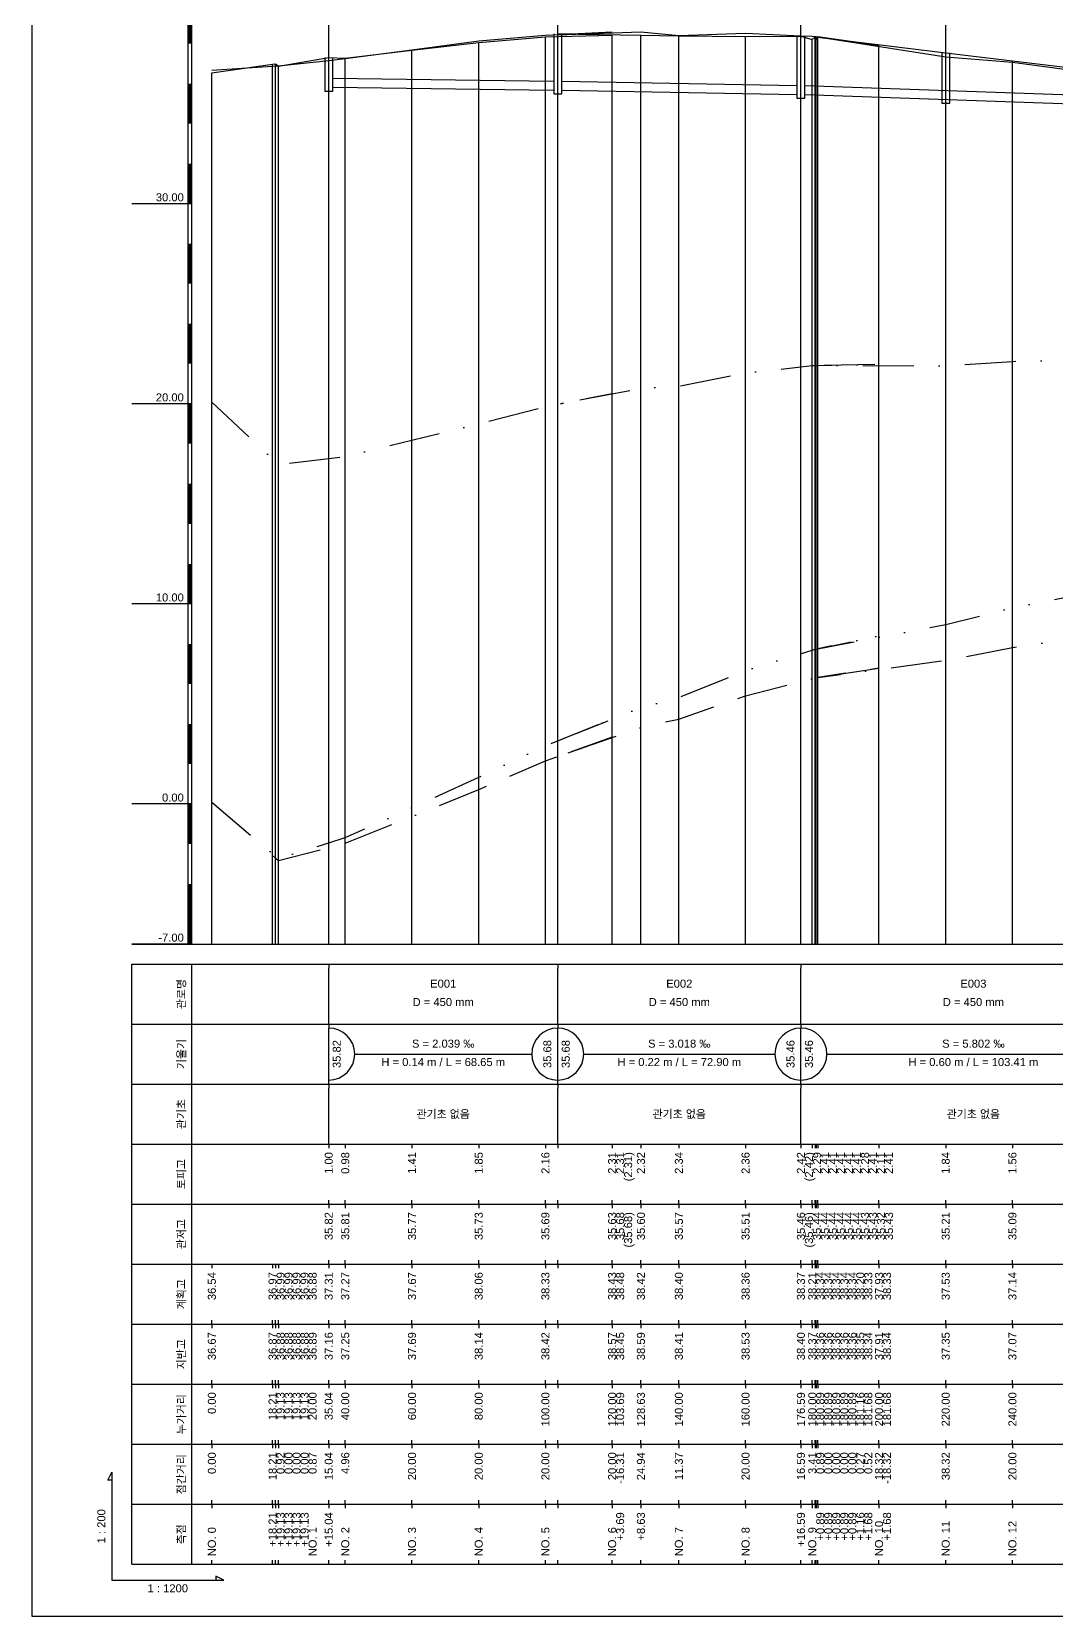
# Model space of a CAD drawing. Header units: millimetres. Extents: x -105495 to 3444, y -108190 to 2013.
# Drawn here: x 881 to 1137, y -25760 to -25364 of the extents above; entities that cross this region are included whole.
import ezdxf
from ezdxf.enums import TextEntityAlignment as Align

# ---------------------------------------------------------------- set-up
doc = ezdxf.new("R2010")
doc.units = ezdxf.units.MM
for name, pattern in [('BORDER', [44.45, 12.7, -6.35, 12.7, -6.35, 0, -6.35]), ('DASHDOT', [25.4, 12.7, -6.35, 0, -6.35]), ('DIVIDE', [31.75, 12.7, -6.35, 0, -6.35, 0, -6.35])]:
    doc.linetypes.add(name, pattern=pattern)
for name, color, linetype in [('KZ_종단_계획선', 1, 'Continuous'), ('KZ_종단_관로', 4, 'Continuous'), ('KZ_종단_깃발', 7, 'Continuous'), ('KZ_종단_도각', 7, 'Continuous'), ('KZ_종단_맨홀', 4, 'Continuous'), ('KZ_종단_수직선', 7, 'Continuous'), ('KZ_종단_암선1', 56, 'DASHDOT'), ('KZ_종단_암선2', 4, 'DIVIDE'), ('KZ_종단_암선3', 6, 'BORDER'), ('KZ_종단_지반선', 3, 'Continuous'), ('KZ_종단_테이블문자', 7, 'Continuous'), ('KZ_종단_테이블선', 7, 'Continuous'), ('KZ_종단_폴대', 7, 'Continuous')]:
    doc.layers.add(name, color=color, linetype=linetype)
doc.styles.get("Standard").update_dxf_attribs({"font": 'arial.ttf'})

msp = doc.modelspace()

# ---------------------------------------------------------------- linework, layer by layer
at = {"layer": 'KZ_종단_계획선'}
msp.add_lwpolyline([(926, -25374.28), (941.18, -25372.14), (941.94, -25372.05), (941.94, -25372.05), (941.94, -25372.05), (941.94, -25372.05), (942.67, -25372.62), (955.2, -25370.46), (959.33, -25370.63), (976, -25368.64), (992.67, -25366.68), (1009.33, -25365.34), (1026, -25364.86), (1012.41, -25364.59), (1033.19, -25364.91), (1042.67, -25365.01), (1059.33, -25365.21), (1073.16, -25365.14), (1076, -25365.93), (1076.74, -25365.31), (1076.74, -25365.31), (1076.74, -25365.31), (1076.74, -25365.31), (1076.74, -25365.31), (1076.97, -25365.99), (1077.4, -25365.37), (1092.67, -25367.37), (1077.4, -25365.37), (1109.33, -25369.33), (1126, -25371.31), (1142.67, -25373.3)], dxfattribs=at)
at = {"layer": 'KZ_종단_관로'}
for p, q in [((956.2, -25375.65), (1011.41, -25376.35)), ((956.2, -25377.9), (1011.41, -25378.6)), ((1013.41, -25376.35), (1072.16, -25377.45)), ((1074.16, -25377.45), (1158.33, -25380.45)), ((1013.41, -25378.6), (1072.16, -25379.7)), ((1074.16, -25379.7), (1158.33, -25382.7))]:
    msp.add_line(p, q, dxfattribs=at)
at = {"layer": 'KZ_종단_깃발'}
for p, q in [((955.2, -25592), (955.2, -25324.03)), ((1012.41, -25592), (1012.41, -25324.03)), ((1073.16, -25592), (1073.16, -25324.03)), ((1109.33, -25592), (1109.33, -25324.03))]:
    msp.add_line(p, q, dxfattribs=at)
at = {"layer": 'KZ_종단_도각'}
msp.add_lwpolyline([(881, -25760), (1722, -25760), (1722, -25166), (881, -25166)], close=True, dxfattribs=at)
at = {"layer": 'KZ_종단_맨홀'}
for points in [[(1011.41, -25364.59), (1011.41, -25379.54), (1013.41, -25379.54), (1013.41, -25364.59)], [(1072.16, -25365.14), (1072.16, -25380.64), (1074.16, -25380.64), (1074.16, -25365.14)], [(954.2, -25370.46), (954.2, -25378.84), (956.2, -25378.84), (956.2, -25370.46)], [(1108.33, -25369.33), (1108.33, -25381.9), (1110.33, -25381.9), (1110.33, -25369.33)]]:
    msp.add_lwpolyline(points, dxfattribs=at)
at = {"layer": 'KZ_종단_수직선'}
for p, q in [((992.67, -25592), (992.67, -25366.68)), ((1009.33, -25592), (1009.33, -25365.34)), ((1012.41, -25592), (1012.41, -25364.59)), ((1026, -25592), (1026, -25364.86)), ((1033.19, -25592), (1033.19, -25364.91)), ((1042.67, -25592), (1042.67, -25365.01)), ((1059.33, -25592), (1059.33, -25365.21)), ((1073.16, -25592), (1073.16, -25365.14)), ((1076, -25592), (1076, -25365.93)), ((1076.74, -25592), (1076.74, -25365.31)), ((1076.74, -25592), (1076.74, -25365.31)), ((1076.74, -25592), (1076.74, -25365.31)), ((1076.74, -25592), (1076.74, -25365.31)), ((1076.74, -25592), (1076.74, -25365.31)), ((1076.97, -25592), (1076.97, -25365.99)), ((1077.4, -25592), (1077.4, -25365.37)), ((1077.4, -25592), (1077.4, -25365.37)), ((955.2, -25592), (955.2, -25370.46)), ((959.33, -25592), (959.33, -25370.63)), ((976, -25592), (976, -25368.64)), ((1092.67, -25592), (1092.67, -25367.37)), ((1109.33, -25592), (1109.33, -25369.33)), ((926, -25592), (926, -25374.28)), ((941.17, -25592), (941.17, -25372.14)), ((941.94, -25592), (941.94, -25372.05)), ((941.94, -25592), (941.94, -25372.05)), ((941.94, -25592), (941.94, -25372.05)), ((941.94, -25592), (941.94, -25372.05)), ((942.67, -25592), (942.67, -25372.62)), ((1126, -25592), (1126, -25371.31))]:
    msp.add_line(p, q, dxfattribs=at)
at = {"layer": 'KZ_종단_암선1', "flags": 128}
msp.add_lwpolyline([(926, -25456.59), (941.17, -25470.75), (941.94, -25471.46), (941.94, -25471.46), (941.94, -25471.46), (941.94, -25471.46), (942.67, -25472.13), (955.2, -25470.66), (959.33, -25470.17), (976, -25466.11), (992.67, -25462.01), (1009.33, -25457.67), (1026, -25454.48), (1012.41, -25457.08), (1033.19, -25453.19), (1042.67, -25452.57), (1059.33, -25449.31), (1073.16, -25447.79), (1076, -25447.47), (1076.74, -25447.44), (1076.74, -25447.44), (1076.74, -25447.44), (1076.74, -25447.44), (1076.74, -25447.44), (1076.97, -25447.43), (1077.4, -25447.42), (1092.67, -25447.21), (1077.4, -25447.42), (1109.33, -25447.51), (1126, -25446.4), (1142.67, -25446.14), (1159.33, -25445.56), (1176, -25444.27), (1192.67, -25442.99), (1200.64, -25442.35), (1209.33, -25441.65), (1226, -25440.57), (1242.67, -25439.68), (1259.33, -25438.67), (1276, -25438.2), (1292.67, -25437.47), (1301, -25437.04), (1309.33, -25436.61), (1326, -25436.38), (1342.67, -25437.27), (1359.33, -25441.59), (1369.76, -25444.3), (1376, -25445.92), (1378.14, -25446.49), (1378.32, -25446.54), (1378.52, -25446.59), (1378.52, -25446.59), (1378.52, -25446.59), (1378.52, -25446.59), (1378.52, -25446.59), (1378.52, -25446.59), (1378.52, -25446.59), (1378.52, -25446.59), (1392.67, -25450.3), (1394.99, -25450.94), (1409.33, -25454.86), (1426, -25458.64), (1442.67, -25461.97), (1459.33, -25464.4), (1476, -25465.77), (1492.67, -25465.92), (1501.55, -25465.93), (1501.74, -25465.93), (1501.74, -25465.93), (1501.74, -25465.93), (1501.74, -25465.93), (1501.74, -25465.93), (1501.74, -25465.93), (1501.74, -25465.93), (1509.33, -25465.96), (1526, -25466.07), (1542.67, -25466.13), (1549.87, -25466.43), (1559.33, -25466.82), (1576, -25468.26), (1592.67, -25465.62), (1609.33, -25466.67), (1626, -25466.59), (1642.67, -25463.71), (1647.52, -25463.05), (1659.33, -25461.46), (1676, -25461.58)], dxfattribs=at)
at = {"layer": 'KZ_종단_암선2', "flags": 128}
msp.add_lwpolyline([(926, -25556.59), (941.17, -25569.42), (941.94, -25570.06), (941.94, -25570.06), (941.94, -25570.06), (941.94, -25570.06), (942.67, -25570.67), (955.2, -25566.72), (959.33, -25565.42), (976, -25557.9), (992.67, -25550.34), (1009.33, -25542.44), (1026, -25535.75), (1012.41, -25541.2), (1033.19, -25532.95), (1042.67, -25530.36), (1059.33, -25523.7), (1073.16, -25519.42), (1076, -25518.54), (1076.74, -25518.36), (1076.74, -25518.36), (1076.74, -25518.36), (1076.74, -25518.36), (1076.74, -25518.36), (1076.97, -25518.3), (1077.4, -25518.21), (1092.67, -25515.03), (1077.4, -25518.21), (1109.33, -25512.19), (1126, -25507.99), (1142.67, -25504.63), (1159.33, -25500.96), (1176, -25496.57), (1192.67, -25491.97), (1200.64, -25489.57), (1209.33, -25486.96), (1226, -25481.95), (1242.67, -25476.93), (1259.33, -25471.68), (1276, -25466.96), (1292.67, -25461.99), (1301, -25459.43), (1309.33, -25456.88), (1326, -25452.4), (1342.67, -25449.58), (1359.33, -25452.99), (1369.76, -25455.13), (1376, -25456.41), (1378.14, -25456.86), (1378.32, -25456.9), (1378.52, -25456.94), (1378.52, -25456.94), (1378.52, -25456.94), (1378.52, -25456.94), (1378.52, -25456.94), (1378.52, -25456.94), (1378.52, -25456.94), (1378.52, -25456.94), (1392.67, -25459.88), (1394.99, -25460.39), (1409.33, -25463.53), (1426, -25466.4), (1442.67, -25468.82), (1459.33, -25470.34), (1476, -25470.81), (1492.67, -25470.04), (1501.55, -25469.57), (1501.74, -25469.56), (1501.74, -25469.56), (1501.74, -25469.56), (1501.74, -25469.56), (1501.74, -25469.56), (1501.74, -25469.56), (1501.74, -25469.56), (1509.33, -25469.17), (1526, -25468.38), (1542.67, -25467.53), (1549.87, -25467.43), (1559.33, -25467.31)], dxfattribs=at)
at = {"layer": 'KZ_종단_암선3', "flags": 128}
msp.add_lwpolyline([(941.17, -25569.86), (941.94, -25570.52), (941.94, -25570.52), (941.94, -25570.52), (941.94, -25570.52), (942.67, -25571.13), (955.2, -25567.89), (959.33, -25566.82), (976, -25560.12), (992.67, -25553.39), (1009.33, -25546.25), (1026, -25540.35), (1012.41, -25545.16), (1033.19, -25537.89), (1042.67, -25535.77), (1059.33, -25529.94), (1073.16, -25526.39), (1076, -25525.66), (1076.74, -25525.51), (1076.74, -25525.51), (1076.74, -25525.51), (1076.74, -25525.51), (1076.74, -25525.51), (1076.97, -25525.47), (1077.4, -25525.4), (1092.67, -25523.05), (1077.4, -25525.4), (1109.33, -25521.14), (1126, -25517.9), (1142.67, -25515.5), (1159.33, -25512.78), (1176, -25509.35), (1192.67, -25505.61), (1200.64, -25503.56), (1209.33, -25501.32), (1226, -25496.85), (1242.67, -25492.17), (1259.33, -25487.12), (1276, -25482.57), (1292.67, -25477.77), (1301, -25475.31), (1309.33, -25472.84), (1326, -25468.54), (1342.67, -25465.67), (1359.33, -25467.89), (1369.76, -25469.29), (1376, -25470.13), (1378.14, -25470.43), (1378.32, -25470.45), (1378.52, -25470.48), (1378.52, -25470.48), (1378.52, -25470.48), (1378.52, -25470.48), (1378.52, -25470.48), (1378.52, -25470.48), (1378.52, -25470.48), (1378.52, -25470.48), (1392.67, -25472.41), (1394.99, -25472.75), (1409.33, -25474.87), (1426, -25476.55), (1442.67, -25477.78), (1459.33, -25478.11), (1476, -25477.39), (1492.67, -25475.43), (1501.55, -25474.32), (1501.74, -25474.3), (1501.74, -25474.3), (1501.74, -25474.3), (1501.74, -25474.3), (1501.74, -25474.3), (1501.74, -25474.3), (1501.74, -25474.3), (1509.33, -25473.37), (1526, -25471.39), (1542.67, -25469.35), (1549.87, -25468.74), (1559.33, -25467.94)], dxfattribs=at)
at = {"layer": 'KZ_종단_지반선', "flags": 128}
msp.add_lwpolyline([(926, -25373.63), (941.17, -25372.64), (941.94, -25372.59), (941.94, -25372.59), (941.94, -25372.59), (941.94, -25372.59), (942.67, -25372.54), (955.2, -25371.18), (959.33, -25370.73), (976, -25368.56), (992.67, -25366.29), (1009.33, -25364.92), (1026, -25364.15), (1012.41, -25364.77), (1033.19, -25364.03), (1042.67, -25364.94), (1059.33, -25364.35), (1073.16, -25365.01), (1076, -25365.14), (1076.74, -25365.22), (1076.74, -25365.22), (1076.74, -25365.22), (1076.74, -25365.22), (1076.74, -25365.22), (1076.97, -25365.24), (1077.4, -25365.3), (1092.67, -25367.45), (1077.4, -25365.3), (1109.33, -25370.27), (1126, -25371.65), (1142.67, -25373.88)], dxfattribs=at)
at = {"layer": 'KZ_종단_테이블문자'}
for p, q in [((955.2, -25597), (955.2, -25598)), ((955.2, -25611), (955.2, -25598)), ((1012.41, -25597), (1012.41, -25598)), ((1012.41, -25597), (1012.41, -25598)), ((1012.41, -25611), (1012.41, -25598)), ((1012.41, -25611), (1012.41, -25598)), ((1073.16, -25597), (1073.16, -25598)), ((1073.16, -25597), (1073.16, -25598)), ((1073.16, -25611), (1073.16, -25598)), ((1073.16, -25611), (1073.16, -25598)), ((955.2, -25612), (955.2, -25611)), ((955.2, -25612), (955.2, -25613)), ((1012.41, -25612), (1012.41, -25611)), ((1012.41, -25612), (1012.41, -25611)), ((1012.41, -25612), (1012.41, -25613)), ((1012.41, -25612), (1012.41, -25613)), ((1073.16, -25612), (1073.16, -25611)), ((1073.16, -25612), (1073.16, -25611)), ((1073.16, -25612), (1073.16, -25613)), ((1073.16, -25612), (1073.16, -25613)), ((955.2, -25626), (955.2, -25613)), ((1012.41, -25626), (1012.41, -25613)), ((1012.41, -25626), (1012.41, -25613)), ((1073.16, -25626), (1073.16, -25613)), ((1073.16, -25626), (1073.16, -25613)), ((961.62, -25619.5), (1005.99, -25619.5)), ((1018.82, -25619.5), (1066.74, -25619.5)), ((1079.57, -25619.5), (1152.92, -25619.5)), ((955.2, -25627), (955.2, -25626)), ((955.2, -25627), (955.2, -25628)), ((955.2, -25641), (955.2, -25628)), ((1012.41, -25627), (1012.41, -25626)), ((1012.41, -25627), (1012.41, -25626)), ((1012.41, -25627), (1012.41, -25628)), ((1012.41, -25627), (1012.41, -25628)), ((1012.41, -25641), (1012.41, -25628)), ((1012.41, -25641), (1012.41, -25628)), ((1073.16, -25627), (1073.16, -25626)), ((1073.16, -25627), (1073.16, -25626)), ((1073.16, -25627), (1073.16, -25628)), ((1073.16, -25627), (1073.16, -25628)), ((1073.16, -25641), (1073.16, -25628)), ((1073.16, -25641), (1073.16, -25628)), ((955.2, -25642), (955.2, -25641)), ((1012.41, -25642), (1012.41, -25641)), ((1012.41, -25642), (1012.41, -25641)), ((1073.16, -25642), (1073.16, -25641)), ((1073.16, -25642), (1073.16, -25641))]:
    msp.add_line(p, q, dxfattribs=at)
for centre, start, end in [((955.2, -25619.5), 270, 90), ((1012.41, -25619.5), 90, 270), ((1012.41, -25619.5), 270, 90), ((1073.16, -25619.5), 90, 270), ((1073.16, -25619.5), 270, 90)]:
    msp.add_arc(centre, 6.5, start, end, dxfattribs=at)
at = {"layer": 'KZ_종단_테이블선'}
for p, q in [((906, -25592), (1681, -25592)), ((906, -25612), (906, -25597)), ((906, -25597), (1681, -25597)), ((921, -25612), (921, -25597)), ((906, -25627), (906, -25612)), ((906, -25612), (1681, -25612)), ((921, -25627), (921, -25612)), ((906, -25642), (906, -25627)), ((906, -25627), (1681, -25627)), ((921, -25642), (921, -25627)), ((906, -25657), (906, -25642)), ((906, -25642), (1681, -25642)), ((921, -25657), (921, -25642)), ((955.2, -25642), (955.2, -25643)), ((959.33, -25642), (959.33, -25643)), ((976, -25642), (976, -25643)), ((992.67, -25642), (992.67, -25643)), ((1009.33, -25642), (1009.33, -25643)), ((1012.41, -25642), (1012.41, -25643)), ((1026, -25642), (1026, -25643)), ((1033.19, -25642), (1033.19, -25643)), ((1042.67, -25642), (1042.67, -25643)), ((1059.33, -25642), (1059.33, -25643)), ((1073.16, -25642), (1073.16, -25643)), ((1076, -25642), (1076, -25643)), ((1076.74, -25642), (1076.74, -25643)), ((1076.74, -25642), (1076.74, -25643)), ((1076.74, -25642), (1076.74, -25643)), ((1076.74, -25642), (1076.74, -25643)), ((1076.74, -25642), (1076.74, -25643)), ((1076.97, -25642), (1076.97, -25643)), ((1077.4, -25642), (1077.4, -25643)), ((1077.4, -25642), (1077.4, -25643)), ((1092.67, -25642), (1092.67, -25643)), ((1109.33, -25642), (1109.33, -25643)), ((1126, -25642), (1126, -25643)), ((906, -25672), (906, -25657)), ((906, -25657), (1681, -25657)), ((921, -25672), (921, -25657)), ((955.2, -25657), (955.2, -25656)), ((955.2, -25657), (955.2, -25658)), ((959.33, -25657), (959.33, -25656)), ((959.33, -25657), (959.33, -25658)), ((976, -25657), (976, -25656)), ((976, -25657), (976, -25658)), ((992.67, -25657), (992.67, -25656)), ((992.67, -25657), (992.67, -25658)), ((1009.33, -25657), (1009.33, -25656)), ((1009.33, -25657), (1009.33, -25658)), ((1012.41, -25657), (1012.41, -25656)), ((1012.41, -25657), (1012.41, -25658)), ((1026, -25657), (1026, -25656)), ((1026, -25657), (1026, -25658)), ((1033.19, -25657), (1033.19, -25656)), ((1033.19, -25657), (1033.19, -25658)), ((1042.67, -25657), (1042.67, -25656)), ((1042.67, -25657), (1042.67, -25658)), ((1059.33, -25657), (1059.33, -25656)), ((1059.33, -25657), (1059.33, -25658)), ((1073.16, -25657), (1073.16, -25656)), ((1073.16, -25657), (1073.16, -25658)), ((1076, -25657), (1076, -25656)), ((1076, -25657), (1076, -25658)), ((1076.74, -25657), (1076.74, -25656)), ((1076.74, -25657), (1076.74, -25656)), ((1076.74, -25657), (1076.74, -25656)), ((1076.74, -25657), (1076.74, -25656)), ((1076.74, -25657), (1076.74, -25656)), ((1076.74, -25657), (1076.74, -25658)), ((1076.74, -25657), (1076.74, -25658)), ((1076.74, -25657), (1076.74, -25658)), ((1076.74, -25657), (1076.74, -25658)), ((1076.74, -25657), (1076.74, -25658)), ((1076.97, -25657), (1076.97, -25656)), ((1076.97, -25657), (1076.97, -25658)), ((1077.4, -25657), (1077.4, -25656)), ((1077.4, -25657), (1077.4, -25656)), ((1077.4, -25657), (1077.4, -25658)), ((1077.4, -25657), (1077.4, -25658)), ((1092.67, -25657), (1092.67, -25656)), ((1092.67, -25657), (1092.67, -25658)), ((1109.33, -25657), (1109.33, -25656)), ((1109.33, -25657), (1109.33, -25658)), ((1126, -25657), (1126, -25656)), ((1126, -25657), (1126, -25658)), ((955.2, -25672), (955.2, -25671)), ((959.33, -25672), (959.33, -25671)), ((976, -25672), (976, -25671)), ((992.67, -25672), (992.67, -25671)), ((1009.33, -25672), (1009.33, -25671)), ((1012.41, -25672), (1012.41, -25671)), ((1026, -25672), (1026, -25671)), ((1033.19, -25672), (1033.19, -25671)), ((1042.67, -25672), (1042.67, -25671)), ((1059.33, -25672), (1059.33, -25671)), ((1073.16, -25672), (1073.16, -25671)), ((1076, -25672), (1076, -25671)), ((1076.74, -25672), (1076.74, -25671)), ((1076.74, -25672), (1076.74, -25671)), ((1076.74, -25672), (1076.74, -25671)), ((1076.74, -25672), (1076.74, -25671)), ((1076.74, -25672), (1076.74, -25671)), ((1076.97, -25672), (1076.97, -25671)), ((1077.4, -25672), (1077.4, -25671)), ((1077.4, -25672), (1077.4, -25671)), ((1092.67, -25672), (1092.67, -25671)), ((1109.33, -25672), (1109.33, -25671)), ((1126, -25672), (1126, -25671)), ((906, -25687), (906, -25672)), ((906, -25672), (1681, -25672)), ((921, -25687), (921, -25672)), ((926, -25672), (926, -25673)), ((941.17, -25672), (941.17, -25673)), ((941.94, -25672), (941.94, -25673)), ((941.94, -25672), (941.94, -25673)), ((941.94, -25672), (941.94, -25673)), ((941.94, -25672), (941.94, -25673)), ((942.67, -25672), (942.67, -25673)), ((955.2, -25672), (955.2, -25673)), ((959.33, -25672), (959.33, -25673)), ((976, -25672), (976, -25673)), ((992.67, -25672), (992.67, -25673)), ((1009.33, -25672), (1009.33, -25673)), ((1012.41, -25672), (1012.41, -25673)), ((1026, -25672), (1026, -25673)), ((1033.19, -25672), (1033.19, -25673)), ((1042.67, -25672), (1042.67, -25673)), ((1059.33, -25672), (1059.33, -25673)), ((1073.16, -25672), (1073.16, -25673)), ((1076, -25672), (1076, -25673)), ((1076.74, -25672), (1076.74, -25673)), ((1076.74, -25672), (1076.74, -25673)), ((1076.74, -25672), (1076.74, -25673)), ((1076.74, -25672), (1076.74, -25673)), ((1076.74, -25672), (1076.74, -25673)), ((1076.97, -25672), (1076.97, -25673)), ((1077.4, -25672), (1077.4, -25673)), ((1077.4, -25672), (1077.4, -25673)), ((1092.67, -25672), (1092.67, -25673)), ((1109.33, -25672), (1109.33, -25673)), ((1126, -25672), (1126, -25673)), ((906, -25702), (906, -25687)), ((906, -25687), (1681, -25687)), ((921, -25702), (921, -25687)), ((926, -25687), (926, -25686)), ((926, -25687), (926, -25688)), ((941.17, -25687), (941.17, -25686)), ((941.17, -25687), (941.17, -25688)), ((941.94, -25687), (941.94, -25686)), ((941.94, -25687), (941.94, -25686)), ((941.94, -25687), (941.94, -25686)), ((941.94, -25687), (941.94, -25686)), ((941.94, -25687), (941.94, -25688)), ((941.94, -25687), (941.94, -25688)), ((941.94, -25687), (941.94, -25688)), ((941.94, -25687), (941.94, -25688)), ((942.67, -25687), (942.67, -25686)), ((942.67, -25687), (942.67, -25688)), ((955.2, -25687), (955.2, -25686)), ((955.2, -25687), (955.2, -25688)), ((959.33, -25687), (959.33, -25686)), ((959.33, -25687), (959.33, -25688)), ((976, -25687), (976, -25686)), ((976, -25687), (976, -25688)), ((992.67, -25687), (992.67, -25686)), ((992.67, -25687), (992.67, -25688)), ((1009.33, -25687), (1009.33, -25686)), ((1009.33, -25687), (1009.33, -25688)), ((1012.41, -25687), (1012.41, -25686)), ((1012.41, -25687), (1012.41, -25688)), ((1026, -25687), (1026, -25686)), ((1026, -25687), (1026, -25688)), ((1033.19, -25687), (1033.19, -25686)), ((1033.19, -25687), (1033.19, -25688)), ((1042.67, -25687), (1042.67, -25686)), ((1042.67, -25687), (1042.67, -25688)), ((1059.33, -25687), (1059.33, -25686)), ((1059.33, -25687), (1059.33, -25688)), ((1073.16, -25687), (1073.16, -25686)), ((1073.16, -25687), (1073.16, -25688)), ((1076, -25687), (1076, -25686)), ((1076, -25687), (1076, -25688)), ((1076.74, -25687), (1076.74, -25686)), ((1076.74, -25687), (1076.74, -25686)), ((1076.74, -25687), (1076.74, -25686)), ((1076.74, -25687), (1076.74, -25686)), ((1076.74, -25687), (1076.74, -25686)), ((1076.74, -25687), (1076.74, -25688)), ((1076.74, -25687), (1076.74, -25688)), ((1076.74, -25687), (1076.74, -25688)), ((1076.74, -25687), (1076.74, -25688)), ((1076.74, -25687), (1076.74, -25688)), ((1076.97, -25687), (1076.97, -25686)), ((1076.97, -25687), (1076.97, -25688)), ((1077.4, -25687), (1077.4, -25686)), ((1077.4, -25687), (1077.4, -25686)), ((1077.4, -25687), (1077.4, -25688)), ((1077.4, -25687), (1077.4, -25688)), ((1092.67, -25687), (1092.67, -25686)), ((1092.67, -25687), (1092.67, -25688)), ((1109.33, -25687), (1109.33, -25686)), ((1109.33, -25687), (1109.33, -25688)), ((1126, -25687), (1126, -25686)), ((1126, -25687), (1126, -25688)), ((906, -25717), (906, -25702)), ((906, -25702), (1681, -25702)), ((921, -25717), (921, -25702)), ((926, -25702), (926, -25701)), ((926, -25702), (926, -25703)), ((941.17, -25702), (941.17, -25701)), ((941.17, -25702), (941.17, -25703)), ((941.94, -25702), (941.94, -25701)), ((941.94, -25702), (941.94, -25701)), ((941.94, -25702), (941.94, -25701)), ((941.94, -25702), (941.94, -25701)), ((941.94, -25702), (941.94, -25703)), ((941.94, -25702), (941.94, -25703)), ((941.94, -25702), (941.94, -25703)), ((941.94, -25702), (941.94, -25703)), ((942.67, -25702), (942.67, -25701)), ((942.67, -25702), (942.67, -25703)), ((955.2, -25702), (955.2, -25701)), ((955.2, -25702), (955.2, -25703)), ((959.33, -25702), (959.33, -25701)), ((959.33, -25702), (959.33, -25703)), ((976, -25702), (976, -25701)), ((976, -25702), (976, -25703)), ((992.67, -25702), (992.67, -25701)), ((992.67, -25702), (992.67, -25703)), ((1009.33, -25702), (1009.33, -25701)), ((1009.33, -25702), (1009.33, -25703)), ((1012.41, -25702), (1012.41, -25701)), ((1012.41, -25702), (1012.41, -25703)), ((1026, -25702), (1026, -25701)), ((1026, -25702), (1026, -25703)), ((1033.19, -25702), (1033.19, -25701)), ((1033.19, -25702), (1033.19, -25703)), ((1042.67, -25702), (1042.67, -25701)), ((1042.67, -25702), (1042.67, -25703)), ((1059.33, -25702), (1059.33, -25701)), ((1059.33, -25702), (1059.33, -25703)), ((1073.16, -25702), (1073.16, -25701)), ((1073.16, -25702), (1073.16, -25703)), ((1076, -25702), (1076, -25701)), ((1076, -25702), (1076, -25703)), ((1076.74, -25702), (1076.74, -25701)), ((1076.74, -25702), (1076.74, -25701)), ((1076.74, -25702), (1076.74, -25701)), ((1076.74, -25702), (1076.74, -25701)), ((1076.74, -25702), (1076.74, -25701)), ((1076.74, -25702), (1076.74, -25703)), ((1076.74, -25702), (1076.74, -25703)), ((1076.74, -25702), (1076.74, -25703)), ((1076.74, -25702), (1076.74, -25703)), ((1076.74, -25702), (1076.74, -25703)), ((1076.97, -25702), (1076.97, -25701)), ((1076.97, -25702), (1076.97, -25703)), ((1077.4, -25702), (1077.4, -25701)), ((1077.4, -25702), (1077.4, -25701)), ((1077.4, -25702), (1077.4, -25703)), ((1077.4, -25702), (1077.4, -25703)), ((1092.67, -25702), (1092.67, -25701)), ((1092.67, -25702), (1092.67, -25703)), ((1109.33, -25702), (1109.33, -25701)), ((1109.33, -25702), (1109.33, -25703)), ((1126, -25702), (1126, -25701)), ((1126, -25702), (1126, -25703)), ((906, -25732), (906, -25717)), ((906, -25717), (1681, -25717)), ((921, -25732), (921, -25717)), ((926, -25717), (926, -25716)), ((926, -25717), (926, -25718)), ((941.17, -25717), (941.17, -25716)), ((941.17, -25717), (941.17, -25718)), ((941.94, -25717), (941.94, -25716)), ((941.94, -25717), (941.94, -25716)), ((941.94, -25717), (941.94, -25716)), ((941.94, -25717), (941.94, -25716)), ((941.94, -25717), (941.94, -25718)), ((941.94, -25717), (941.94, -25718)), ((941.94, -25717), (941.94, -25718)), ((941.94, -25717), (941.94, -25718)), ((942.67, -25717), (942.67, -25716)), ((942.67, -25717), (942.67, -25718)), ((955.2, -25717), (955.2, -25716)), ((955.2, -25717), (955.2, -25718)), ((959.33, -25717), (959.33, -25716)), ((959.33, -25717), (959.33, -25718)), ((976, -25717), (976, -25716)), ((976, -25717), (976, -25718)), ((992.67, -25717), (992.67, -25716)), ((992.67, -25717), (992.67, -25718)), ((1009.33, -25717), (1009.33, -25716)), ((1009.33, -25717), (1009.33, -25718)), ((1012.41, -25717), (1012.41, -25716)), ((1012.41, -25717), (1012.41, -25718)), ((1026, -25717), (1026, -25716)), ((1026, -25717), (1026, -25718)), ((1033.19, -25717), (1033.19, -25716)), ((1033.19, -25717), (1033.19, -25718)), ((1042.67, -25717), (1042.67, -25716)), ((1042.67, -25717), (1042.67, -25718)), ((1059.33, -25717), (1059.33, -25716)), ((1059.33, -25717), (1059.33, -25718)), ((1073.16, -25717), (1073.16, -25716)), ((1073.16, -25717), (1073.16, -25718)), ((1076, -25717), (1076, -25716)), ((1076, -25717), (1076, -25718)), ((1076.74, -25717), (1076.74, -25716)), ((1076.74, -25717), (1076.74, -25716)), ((1076.74, -25717), (1076.74, -25716)), ((1076.74, -25717), (1076.74, -25716)), ((1076.74, -25717), (1076.74, -25716)), ((1076.74, -25717), (1076.74, -25718)), ((1076.74, -25717), (1076.74, -25718)), ((1076.74, -25717), (1076.74, -25718)), ((1076.74, -25717), (1076.74, -25718)), ((1076.74, -25717), (1076.74, -25718)), ((1076.97, -25717), (1076.97, -25716)), ((1076.97, -25717), (1076.97, -25718)), ((1077.4, -25717), (1077.4, -25716)), ((1077.4, -25717), (1077.4, -25716)), ((1077.4, -25717), (1077.4, -25718)), ((1077.4, -25717), (1077.4, -25718)), ((1092.67, -25717), (1092.67, -25716)), ((1092.67, -25717), (1092.67, -25718)), ((1109.33, -25717), (1109.33, -25716)), ((1109.33, -25717), (1109.33, -25718)), ((1126, -25717), (1126, -25716)), ((1126, -25717), (1126, -25718)), ((906, -25747), (906, -25732)), ((906, -25732), (1681, -25732)), ((921, -25747), (921, -25732)), ((926, -25732), (926, -25731)), ((926, -25732), (926, -25733)), ((941.17, -25732), (941.17, -25731)), ((941.17, -25732), (941.17, -25733)), ((941.94, -25732), (941.94, -25731)), ((941.94, -25732), (941.94, -25731)), ((941.94, -25732), (941.94, -25731)), ((941.94, -25732), (941.94, -25731)), ((941.94, -25732), (941.94, -25733)), ((941.94, -25732), (941.94, -25733)), ((941.94, -25732), (941.94, -25733)), ((941.94, -25732), (941.94, -25733)), ((942.67, -25732), (942.67, -25731)), ((942.67, -25732), (942.67, -25733)), ((955.2, -25732), (955.2, -25731)), ((955.2, -25732), (955.2, -25733)), ((959.33, -25732), (959.33, -25731)), ((959.33, -25732), (959.33, -25733)), ((976, -25732), (976, -25731)), ((976, -25732), (976, -25733)), ((992.67, -25732), (992.67, -25731)), ((992.67, -25732), (992.67, -25733)), ((1009.33, -25732), (1009.33, -25731)), ((1009.33, -25732), (1009.33, -25733)), ((1012.41, -25732), (1012.41, -25731)), ((1012.41, -25732), (1012.41, -25733)), ((1026, -25732), (1026, -25731)), ((1026, -25732), (1026, -25733)), ((1033.19, -25732), (1033.19, -25731)), ((1033.19, -25732), (1033.19, -25733)), ((1042.67, -25732), (1042.67, -25731)), ((1042.67, -25732), (1042.67, -25733)), ((1059.33, -25732), (1059.33, -25731)), ((1059.33, -25732), (1059.33, -25733)), ((1073.16, -25732), (1073.16, -25731)), ((1073.16, -25732), (1073.16, -25733)), ((1076, -25732), (1076, -25731)), ((1076, -25732), (1076, -25733)), ((1076.74, -25732), (1076.74, -25731)), ((1076.74, -25732), (1076.74, -25731)), ((1076.74, -25732), (1076.74, -25731)), ((1076.74, -25732), (1076.74, -25731)), ((1076.74, -25732), (1076.74, -25731)), ((1076.74, -25732), (1076.74, -25733)), ((1076.74, -25732), (1076.74, -25733)), ((1076.74, -25732), (1076.74, -25733)), ((1076.74, -25732), (1076.74, -25733)), ((1076.74, -25732), (1076.74, -25733)), ((1076.97, -25732), (1076.97, -25731)), ((1076.97, -25732), (1076.97, -25733)), ((1077.4, -25732), (1077.4, -25731)), ((1077.4, -25732), (1077.4, -25731)), ((1077.4, -25732), (1077.4, -25733)), ((1077.4, -25732), (1077.4, -25733)), ((1092.67, -25732), (1092.67, -25731)), ((1092.67, -25732), (1092.67, -25733)), ((1109.33, -25732), (1109.33, -25731)), ((1109.33, -25732), (1109.33, -25733)), ((1126, -25732), (1126, -25731)), ((1126, -25732), (1126, -25733)), ((926, -25747), (926, -25746)), ((941.17, -25747), (941.17, -25746)), ((941.94, -25747), (941.94, -25746)), ((941.94, -25747), (941.94, -25746)), ((941.94, -25747), (941.94, -25746)), ((941.94, -25747), (941.94, -25746)), ((942.67, -25747), (942.67, -25746)), ((955.2, -25747), (955.2, -25746)), ((959.33, -25747), (959.33, -25746)), ((976, -25747), (976, -25746)), ((992.67, -25747), (992.67, -25746)), ((1009.33, -25747), (1009.33, -25746)), ((1012.41, -25747), (1012.41, -25746)), ((1026, -25747), (1026, -25746)), ((1033.19, -25747), (1033.19, -25746)), ((1042.67, -25747), (1042.67, -25746)), ((1059.33, -25747), (1059.33, -25746)), ((1073.16, -25747), (1073.16, -25746)), ((1076, -25747), (1076, -25746)), ((1076.74, -25747), (1076.74, -25746)), ((1076.74, -25747), (1076.74, -25746)), ((1076.74, -25747), (1076.74, -25746)), ((1076.74, -25747), (1076.74, -25746)), ((1076.74, -25747), (1076.74, -25746)), ((1076.97, -25747), (1076.97, -25746)), ((1077.4, -25747), (1077.4, -25746)), ((1077.4, -25747), (1077.4, -25746)), ((1092.67, -25747), (1092.67, -25746)), ((1109.33, -25747), (1109.33, -25746)), ((1126, -25747), (1126, -25746)), ((906, -25747), (1681, -25747))]:
    msp.add_line(p, q, dxfattribs=at)
msp.add_lwpolyline([(901, -25726), (900, -25726), (901, -25724), (901, -25751), (929, -25751), (927, -25750), (927, -25751)], dxfattribs=at)
at = {"layer": 'KZ_종단_폴대'}
for p, q in [((921, -25407), (906, -25407)), ((921, -25457), (906, -25457)), ((921, -25507), (906, -25507)), ((921, -25557), (906, -25557)), ((921, -25592), (906, -25592))]:
    msp.add_line(p, q, dxfattribs=at)
msp.add_lwpolyline([(921, -25592), (921, -25317), (920, -25317), (920, -25592), (921, -25592)], dxfattribs=at)
at = {"layer": 'KZ_종단_폴대', "const_width": 1}
for points in [[(920.5, -25367), (920.5, -25357)], [(920.5, -25387), (920.5, -25377)], [(920.5, -25407), (920.5, -25397)], [(920.5, -25427), (920.5, -25417)], [(920.5, -25447), (920.5, -25437)], [(920.5, -25467), (920.5, -25457)], [(920.5, -25487), (920.5, -25477)], [(920.5, -25507), (920.5, -25497)], [(920.5, -25527), (920.5, -25517)], [(920.5, -25547), (920.5, -25537)], [(920.5, -25567), (920.5, -25557)], [(920.5, -25592), (920.5, -25577)]]:
    msp.add_lwpolyline(points, dxfattribs=at)

# ---------------------------------------------------------------- texts
at = {"layer": 'KZ_종단_테이블문자'}
for s, p in [('E001', (983.8, -25603.5)), ('E002', (1042.78, -25603.5)), ('E003', (1116.25, -25603.5)), ('S = 2.039 ‰', (983.8, -25618.5)), ('S = 3.018 ‰', (1042.78, -25618.5)), ('S = 5.802 ‰', (1116.25, -25618.5))]:
    msp.add_text(s, height=2, dxfattribs=at).set_placement(p, align=Align.BOTTOM_CENTER)
for s, p in [('D = 450 mm', (983.8, -25605.5)), ('D = 450 mm', (1042.78, -25605.5)), ('D = 450 mm', (1116.25, -25605.5)), ('H = 0.14 m / L = 68.65 m', (983.8, -25620.5)), ('H = 0.22 m / L = 72.90 m', (1042.78, -25620.5)), ('H = 0.60 m / L = 103.41 m', (1116.25, -25620.5))]:
    msp.add_text(s, height=2, dxfattribs=at).set_placement(p, align=Align.TOP_CENTER)
for s, p in [('35.82', (956.2, -25619.5)), ('35.68', (1013.41, -25619.5)), ('35.46', (1074.16, -25619.5))]:
    msp.add_text(s, height=2, rotation=90, dxfattribs=at).set_placement(p, align=Align.TOP_CENTER)
for s, p in [('35.68', (1011.41, -25619.5)), ('35.46', (1072.16, -25619.5))]:
    msp.add_text(s, height=2, rotation=90, dxfattribs=at).set_placement(p, align=Align.BOTTOM_CENTER)
for p in [(983.8, -25634.5), (1042.78, -25634.5), (1116.25, -25634.5)]:
    msp.add_text('관기초 없음', height=2, dxfattribs=at).set_placement(p, align=Align.MIDDLE_CENTER)
for s, p in [('1.00', (955.2, -25644)), ('0.98', (959.33, -25644)), ('1.41', (976, -25644)), ('1.85', (992.67, -25644)), ('2.16', (1009.33, -25644)), ('2.31', (1026, -25644)), ('2.31', (1028, -25644)), ('(2.31)', (1030, -25644)), ('2.32', (1033.19, -25644)), ('2.34', (1042.67, -25644)), ('2.36', (1059.33, -25644)), ('2.42', (1073.16, -25644)), ('(2.42)', (1075.16, -25644)), ('2.29', (1077.16, -25644)), ('2.41', (1079.16, -25644)), ('2.41', (1081.16, -25644)), ('2.41', (1083.16, -25644)), ('2.41', (1085.16, -25644)), ('2.41', (1087.16, -25644)), ('2.28', (1089.16, -25644)), ('2.41', (1091.16, -25644)), ('2.11', (1093.16, -25644)), ('2.41', (1095.16, -25644)), ('1.84', (1109.33, -25644)), ('1.56', (1126, -25644)), ('35.82', (955.2, -25659)), ('35.81', (959.33, -25659)), ('35.77', (976, -25659)), ('35.73', (992.67, -25659)), ('35.69', (1009.33, -25659)), ('35.63', (1026, -25659)), ('35.68', (1028, -25659)), ('(35.68)', (1030, -25659)), ('35.60', (1033.19, -25659)), ('35.57', (1042.67, -25659)), ('35.51', (1059.33, -25659)), ('35.46', (1073.16, -25659)), ('(35.46)', (1075.16, -25659)), ('35.44', (1077.16, -25659)), ('35.44', (1079.16, -25659)), ('35.44', (1081.16, -25659)), ('35.44', (1083.16, -25659)), ('35.44', (1085.16, -25659)), ('35.44', (1087.16, -25659)), ('35.43', (1089.16, -25659)), ('35.43', (1091.16, -25659)), ('35.32', (1093.16, -25659)), ('35.43', (1095.16, -25659)), ('35.21', (1109.33, -25659)), ('35.09', (1126, -25659)), ('36.54', (926, -25674)), ('36.97', (941.17, -25674)), ('36.99', (943.17, -25674)), ('36.99', (945.17, -25674)), ('36.99', (947.17, -25674)), ('36.99', (949.17, -25674)), ('36.88', (951.17, -25674)), ('37.31', (955.2, -25674)), ('37.27', (959.33, -25674)), ('37.67', (976, -25674)), ('38.06', (992.67, -25674)), ('38.33', (1009.33, -25674)), ('38.43', (1026, -25674)), ('38.48', (1028, -25674)), ('38.42', (1033.19, -25674)), ('38.40', (1042.67, -25674)), ('38.36', (1059.33, -25674)), ('38.37', (1073.16, -25674)), ('38.21', (1076, -25674)), ('38.34', (1078, -25674)), ('38.34', (1080, -25674)), ('38.34', (1082, -25674)), ('38.34', (1084, -25674)), ('38.34', (1086, -25674)), ('38.20', (1088, -25674)), ('38.33', (1090, -25674)), ('37.93', (1092.67, -25674)), ('38.33', (1094.67, -25674)), ('37.53', (1109.33, -25674)), ('37.14', (1126, -25674)), ('36.67', (926, -25689)), ('36.87', (941.17, -25689)), ('36.88', (943.17, -25689)), ('36.88', (945.17, -25689)), ('36.88', (947.17, -25689)), ('36.88', (949.17, -25689)), ('36.89', (951.17, -25689)), ('37.16', (955.2, -25689)), ('37.25', (959.33, -25689)), ('37.69', (976, -25689)), ('38.14', (992.67, -25689)), ('38.42', (1009.33, -25689)), ('38.57', (1026, -25689)), ('38.45', (1028, -25689)), ('38.59', (1033.19, -25689)), ('38.41', (1042.67, -25689)), ('38.53', (1059.33, -25689)), ('38.40', (1073.16, -25689)), ('38.37', (1076, -25689)), ('38.36', (1078, -25689)), ('38.36', (1080, -25689)), ('38.36', (1082, -25689)), ('38.36', (1084, -25689)), ('38.36', (1086, -25689)), ('38.35', (1088, -25689)), ('38.34', (1090, -25689)), ('37.91', (1092.67, -25689)), ('38.34', (1094.67, -25689)), ('37.35', (1109.33, -25689)), ('37.07', (1126, -25689)), ('0.00', (926, -25704)), ('18.21', (941.17, -25704)), ('19.13', (943.17, -25704)), ('19.13', (945.17, -25704)), ('19.13', (947.17, -25704)), ('19.13', (949.17, -25704)), ('20.00', (951.17, -25704)), ('35.04', (955.2, -25704)), ('40.00', (959.33, -25704)), ('60.00', (976, -25704)), ('80.00', (992.67, -25704)), ('100.00', (1009.33, -25704)), ('120.00', (1026, -25704)), ('103.69', (1028, -25704)), ('128.63', (1033.19, -25704)), ('140.00', (1042.67, -25704)), ('160.00', (1059.33, -25704)), ('176.59', (1073.16, -25704)), ('180.00', (1076, -25704)), ('180.89', (1078, -25704)), ('180.89', (1080, -25704)), ('180.89', (1082, -25704)), ('180.89', (1084, -25704)), ('180.89', (1086, -25704)), ('181.16', (1088, -25704)), ('181.68', (1090, -25704)), ('200.00', (1092.67, -25704)), ('181.68', (1094.67, -25704)), ('220.00', (1109.33, -25704)), ('240.00', (1126, -25704)), ('15.04', (955.2, -25719)), ('24.94', (1033.19, -25719)), ('0.00', (926, -25719)), ('18.21', (941.17, -25719)), ('0.92', (943.17, -25719)), ('0.00', (945.17, -25719)), ('0.00', (947.17, -25719)), ('0.00', (949.17, -25719)), ('0.87', (951.17, -25719)), ('4.96', (959.33, -25719)), ('20.00', (976, -25719)), ('20.00', (992.67, -25719)), ('20.00', (1009.33, -25719)), ('20.00', (1026, -25719)), ('-16.31', (1028, -25719)), ('11.37', (1042.67, -25719)), ('20.00', (1059.33, -25719)), ('16.59', (1073.16, -25719)), ('3.41', (1076, -25719)), ('0.89', (1078, -25719)), ('0.00', (1080, -25719)), ('0.00', (1082, -25719)), ('0.00', (1084, -25719)), ('0.00', (1086, -25719)), ('0.27', (1088, -25719)), ('0.52', (1090, -25719)), ('18.32', (1092.67, -25719)), ('-18.32', (1094.67, -25719)), ('38.32', (1109.33, -25719)), ('20.00', (1126, -25719)), ('+18.21', (941.17, -25734)), ('+19.13', (943.17, -25734)), ('+19.13', (945.17, -25734)), ('+19.13', (947.17, -25734)), ('+19.13', (949.17, -25734)), ('+15.04', (955.2, -25734)), ('+3.69', (1028, -25734)), ('+8.63', (1033.19, -25734)), ('+16.59', (1073.16, -25734)), ('+0.89', (1078, -25734)), ('+0.89', (1080, -25734)), ('+0.89', (1082, -25734)), ('+0.89', (1084, -25734)), ('+0.89', (1086, -25734)), ('+1.16', (1088, -25734)), ('+1.68', (1090, -25734)), ('+1.68', (1094.67, -25734))]:
    msp.add_text(s, height=2, rotation=90, dxfattribs=at).set_placement(p, align=Align.MIDDLE_RIGHT)
for s, p in [('NO. 0', (926, -25745)), ('NO. 1', (951.17, -25745)), ('NO. 2', (959.33, -25745)), ('NO. 3', (976, -25745)), ('NO. 4', (992.67, -25745)), ('NO. 5', (1009.33, -25745)), ('NO. 6', (1026, -25745)), ('NO. 7', (1042.67, -25745)), ('NO. 8', (1059.33, -25745)), ('NO. 9', (1076, -25745)), ('NO. 10', (1092.67, -25745)), ('NO. 11', (1109.33, -25745)), ('NO. 12', (1126, -25745))]:
    msp.add_text(s, height=2, rotation=90, dxfattribs=at).set_placement(p, align=Align.MIDDLE_LEFT)
at = {"layer": 'KZ_종단_테이블선'}
for s, p in [('관로명', (920, -25604.5)), ('기울기', (920, -25619.5)), ('관기초', (920, -25634.5)), ('토피고', (920, -25649.5)), ('관저고', (920, -25664.5)), ('계획고', (920, -25679.5)), ('지반고', (920, -25694.5)), ('누가거리', (920, -25709.5)), ('점간거리', (920, -25724.5)), ('1 : 200', (900, -25737.5)), ('측점', (920, -25739.5))]:
    msp.add_text(s, height=2, rotation=90, dxfattribs=at).set_placement(p, align=Align.BOTTOM_CENTER)
msp.add_text('1 : 1200', height=2, dxfattribs=at).set_placement((915, -25752), align=Align.TOP_CENTER)
at = {"layer": 'KZ_종단_폴대'}
for s, p in [('30.00', (919, -25407)), ('20.00', (919, -25457)), ('10.00', (919, -25507)), ('0.00', (919, -25557)), ('-7.00', (919, -25592))]:
    msp.add_text(s, height=2, dxfattribs=at).set_placement(p, align=Align.BOTTOM_RIGHT)

doc.saveas('drawing.dxf')
